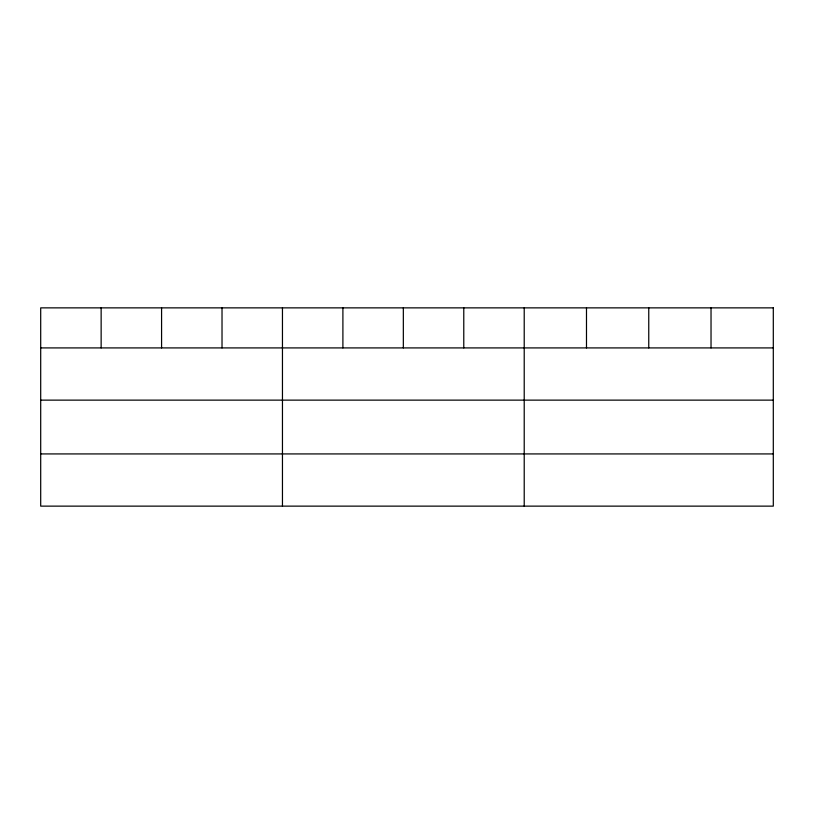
<?xml version="1.0" encoding="UTF-8"?>
<svg xmlns="http://www.w3.org/2000/svg" width="814" height="814" viewBox="0 0 814 814"><rect width="100%" height="100%" fill="white"/><g stroke="black" fill="none" stroke-linecap="round" stroke-linejoin="round"><path stroke-width="1.22" d="M40.7 347.914L773.3 347.914M40.7 400.132L773.3 400.132M40.7 453.927L773.3 453.927M711.029 307.865L711.029 347.914M648.758 307.865L648.758 347.914M586.487 307.865L586.487 347.914M524.216 307.865L524.216 506.135M463.777 307.865L463.777 347.914M403.337 307.865L403.337 347.914M342.898 307.865L342.898 347.914M282.458 307.865L282.458 506.135M222.019 307.865L222.019 347.914M161.579 307.865L161.579 347.914M101.14 307.865L101.14 347.914M773.3 307.865L40.7 307.865L40.7 506.135L773.3 506.135L773.3 307.865"/></g></svg>
